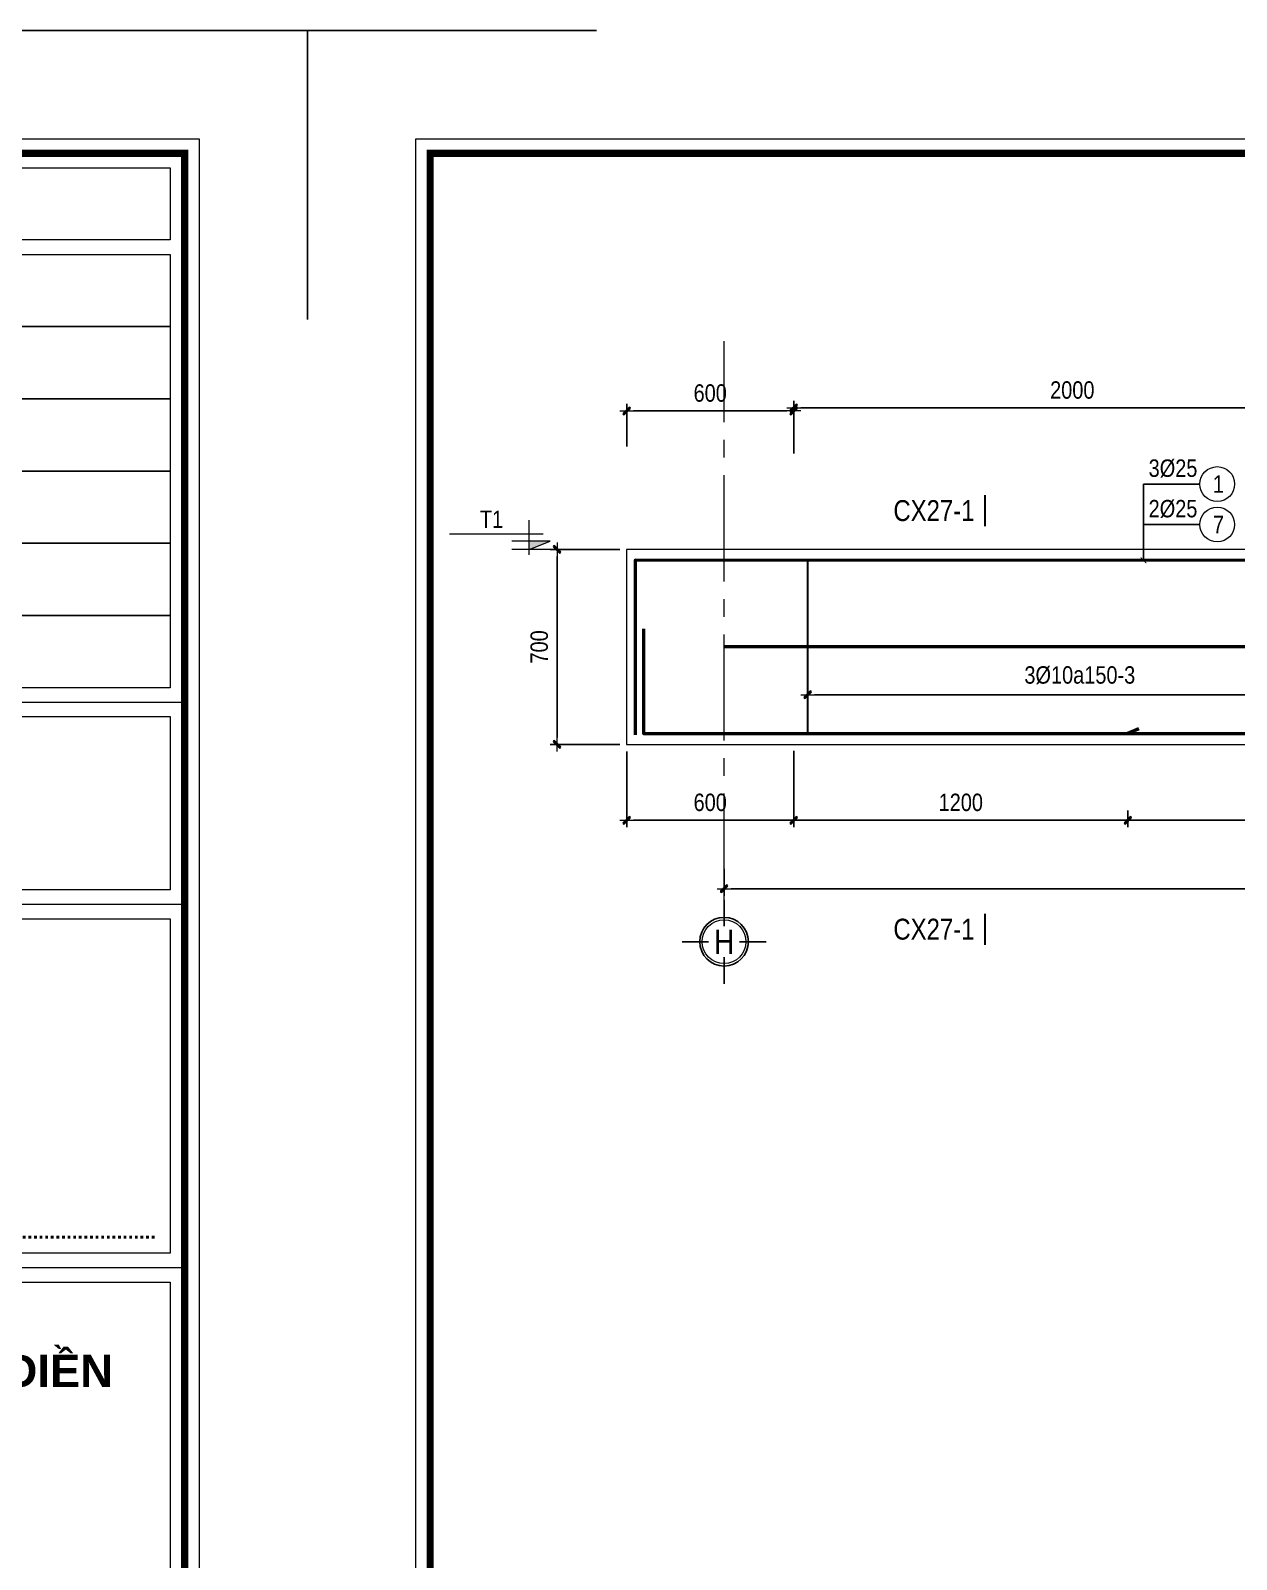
# Model space of a CAD drawing. Header units: millimetres. Extents: x 397144 to 8960116, y 345581 to 674207.
# Drawn here: x 4974462 to 4978793, y 612007 to 617496 of the extents above; entities that cross this region are included whole.
import ezdxf
from ezdxf.enums import TextEntityAlignment as Align

# ---------------------------------------------------------------- set-up
doc = ezdxf.new("R2010")
doc.units = ezdxf.units.MM
doc.header["$PDSIZE"] = -10
doc.linetypes.add('CENTER2', pattern=[28.575, 19.05, -3.175, 3.175, -3.175])
doc.linetypes.add('HIDDEN', pattern=[0.375, 0.25, -0.125])
doc.layers.get('0').update_dxf_attribs({"linetype": 'CONTINUOUS'})
doc.layers.get('Defpoints').update_dxf_attribs({"color": 12, "linetype": 'CONTINUOUS'})
for name, color, linetype, lineweight in [('2', 2, 'CONTINUOUS', 20), ('CDAI', 8, 'CONTINUOUS', 30), ('CTHEP', 2, 'CONTINUOUS', 50), ('DBAO', 3, 'CONTINUOUS', 20), ('DGIONG', 4, 'CONTINUOUS', 13), ('KTH', 150, 'CONTINUOUS', 5), ('Net khuat', 8, 'HIDDEN', 13), ('STICK', 1, 'CONTINUOUS', 9), ('TEXT', 7, 'CONTINUOUS', 15)]:
    doc.layers.add(name, color=color, linetype=linetype, lineweight=lineweight)
doc.layers.add('8', color=8, linetype='CONTINUOUS')
doc.layers.add('HATCH', color=7, linetype='CONTINUOUS', lineweight=5, true_color=0x2491ff)
doc.styles.add('CHG_XX_Khung ten$0$A1 BORDER$0$Title Block DD$0$Arial - Bold', font='arialbd.ttf', dxfattribs={"height": 2.5})
doc.styles.add('HELVECONDENSE', font='VHELVCN_0.TTF')
doc.styles.add('Star-HelCon', font='VHELVCN_0.TTF')
doc.styles.add('TTP-HelCon', font='VHELVCN_0.TTF')
doc.styles.add('VNI-HELVE-CONDENSE', font='VHELVCN_0.TTF')
doc.dimstyles.new('kc-25', dxfattribs={"dimtxt": 62.5, "dimasz": 20, "dimexe": 20, "dimexo": 50, "dimgap": 25, "dimtad": 3, "dimdec": 0, "dimzin": 0, "dimdsep": 46, "dimtxsty": 'VNI-HELVE-CONDENSE', "dimblk": 'DIM', "dimcen": 2.5, "dimclrd": 256, "dimclre": 154, "dimclrt": 7, "dimaunit": 1, "dimadec": 0, "dimazin": 0, "dimtfac": 1, "dimtdec": 0, "dimtix": 1, "dimtmove": 0, "dimatfit": 3, "dimldrblk": 'DOT', "dimfxl": 1, "dimtolj": 1, "dimtzin": 0, "dimarcsym": 0})
doc.dimstyles.new('TTP-25', dxfattribs={"dimscale": 25, "dimtxt": 2.5, "dimasz": 1, "dimexe": 1, "dimexo": 1, "dimgap": 0.09, "dimtad": 0, "dimdec": 4, "dimrnd": 5, "dimzin": 9, "dimdsep": 46, "dimtxsty": 'TTP-HelCon', "dimblk": 'Stick1', "dimcen": 0.09, "dimdle": 1.5, "dimclrd": 256, "dimclre": 256, "dimclrt": 7, "dimadec": 0, "dimazin": 0, "dimtfac": 1, "dimtdec": 4, "dimtmove": 0, "dimatfit": 3, "dimldrblk": '_ArchTick1', "dimfxl": 1, "dimtvp": 1, "dimtolj": 1, "dimtzin": 0, "dimarcsym": 0})

# ---------------------------------------------------------------- blocks, each defined once
blk = doc.blocks.new('CHG_XX_Khung ten')
for p, q in [((687, 501), (824, 501)), ((687, 473), (824, 473)), ((687, 422.69), (824, 422.69))]:
    blk.add_line(p, q)
blk.add_lwpolyline([(15, 579), (826, 579), (826, 15), (15, 15)], close=True)
at = {"color": 4, "linetype": 'Continuous', "const_width": 1}
blk.add_lwpolyline([(17, 577), (824, 577), (824, 17), (17, 17)], close=True, dxfattribs=at)
at = {"linetype": 'Continuous'}
for points in [[(822, 565), (689, 565), (689, 575), (822, 575)], [(822, 553), (689, 553), (689, 563), (822, 563)], [(822, 543), (689, 543), (689, 553), (822, 553)], [(822, 533), (689, 533), (689, 543), (822, 543)], [(822, 523), (689, 523), (689, 533), (822, 533)], [(822, 513), (689, 513), (689, 523), (822, 523)], [(822, 503), (689, 503), (689, 513), (822, 513)], [(689, 499), (822, 499), (822, 475), (689, 475)], [(689, 471), (822, 471), (822, 424.69), (689, 424.69)]]:
    blk.add_lwpolyline(points, close=True, dxfattribs=at)
at = {"layer": 'Defpoints', "color": 1, "ltscale": 2}
for points in [[(40.06, 594), (0, 594), (0, 554)], [(800.94, 594), (841, 594), (841, 554)]]:
    blk.add_lwpolyline(points, dxfattribs=at)
at = {"style": 'CHG_XX_Khung ten$0$A1 BORDER$0$Title Block DD$0$Arial - Bold'}
blk.add_text('.....................................................', height=2, dxfattribs=at).set_placement((820, 427.69), align=Align.MIDDLE_RIGHT)
at = {"ltscale": 10, "insert": (755.91, 410.64), "char_height": 4.5, "width": 121.2929, "attachment_point": 2, "style": 'CHG_XX_Khung ten$0$A1 BORDER$0$Title Block DD$0$Arial - Bold', "bg_fill": 2}
blk.add_mtext('CÔNG TY CỔ PHẦN THIÊN PHÚC ĐIỀN', dxfattribs=at)
at = {"linetype": 'Continuous'}
blk.add_lwpolyline([(689, 420.69), (822, 420.69), (822, 370.62), (689, 370.62)], close=True, dxfattribs=at)
blk = doc.blocks.new('Stick1')
at = {"layer": 'STICK'}
h = blk.add_hatch(color=256, dxfattribs=at)
edge = h.paths.add_edge_path()
edge.add_line((0.3, 0.5), (-0.5, -0.3))
edge.add_arc((-0.4, -0.4), 0.141, 135, 315)
edge.add_line((-0.3, -0.5), (0.5, 0.3))
edge.add_arc((0.4, 0.4), 0.141, 315, 495)
blk.add_line((1, 0), (-1, 0), dxfattribs=at)
blk.add_lwpolyline([(0.3, 0.5), (-0.5, -0.3, 1), (-0.3, -0.5), (0.5, 0.3, 1), (0.3, 0.5, 1)], format="xyb", dxfattribs=at)
blk = doc.blocks.new('*D1476')
at = {"layer": 'Defpoints', "color": 0, "transparency": 16777216}
for p in [(4976602.5, 615632.9), (4976352.5, 614932.9), (4976602.5, 614932.9)]:
    blk.add_point(p, dxfattribs=at)
at = {"layer": 'KTH', "lineweight": -2, "transparency": 16777216}
for p, q in [((4976577.5, 615632.9), (4976327.5, 615632.9)), ((4976352.5, 615607.9), (4976352.5, 614957.9)), ((4976577.5, 614932.9), (4976327.5, 614932.9))]:
    blk.add_line(p, q, dxfattribs=at)
at = {"layer": 'KTH', "lineweight": -2, "transparency": 16777216, "xscale": 25, "yscale": 25, "zscale": 25}
for p, rotation in [((4976352.5, 615632.9), 90), ((4976352.5, 614932.9), 270)]:
    blk.add_blockref('Stick1', p, dxfattribs=dict(at, rotation=rotation))
at = {"layer": 'KTH', "color": 7, "transparency": 16777216, "insert": (4976288.6, 615282.9), "char_height": 62.5, "attachment_point": 5, "rotation": 90, "style": 'TTP-HelCon'}
blk.add_mtext('\\A1;700', dxfattribs=at)
blk = doc.blocks.new('_ArchTick1')
at = {"color": 0, "const_width": 3.81}
blk.add_lwpolyline([(-12.7, -12.7), (12.7, 12.7)], dxfattribs=at)
blk = doc.blocks.new('CODE')
at = {"layer": 'DBAO'}
for p, q in [((-112.5, 55), (223.6, 55)), ((-62.5, -20), (-62.5, 105)), ((-62.5, 0), (-137.5, 30)), ((-137.5, 30), (0, 30)), ((-137.5, 0), (0, 0))]:
    blk.add_line(p, q, dxfattribs=at)
at = {"layer": 'HATCH', "color": 1}
blk.add_solid([(-62.5, 0), (-137.5, 30), (-62.5, 30)], dxfattribs=at)
blk = doc.blocks.new('*D1480')
at = {"layer": 'Defpoints', "color": 0, "transparency": 16777216}
for p in [(4979207.5, 615251.1), (4977252.5, 615168.6), (4979207.5, 615111.1)]:
    blk.add_point(p, dxfattribs=at)
at = {"layer": 'KTH', "lineweight": -2, "transparency": 16777216}
for p, q in [((4979207.5, 615226.1), (4979207.5, 615086.1)), ((4977252.5, 615143.6), (4977252.5, 615086.1)), ((4977277.5, 615111.1), (4979182.5, 615111.1))]:
    blk.add_line(p, q, dxfattribs=at)
at = {"layer": 'KTH', "lineweight": -2, "transparency": 16777216, "xscale": 25, "yscale": 25, "zscale": 25, "rotation": 180}
blk.add_blockref('Stick1', (4977252.5, 615111.1), dxfattribs=at)
at = {"layer": 'KTH', "lineweight": -2, "transparency": 16777216, "xscale": 25, "yscale": 25, "zscale": 25}
blk.add_blockref('Stick1', (4979207.5, 615111.1), dxfattribs=at)
at = {"layer": 'KTH', "color": 7, "transparency": 16777216, "insert": (4978230, 615181), "char_height": 62.5, "attachment_point": 5, "style": 'TTP-HelCon'}
blk.add_mtext('\\A1;3Þ10a150-3', dxfattribs=at)
blk = doc.blocks.new('*D1481')
at = {"layer": 'Defpoints', "color": 0, "transparency": 16777216}
for p in [(4977202.5, 616130.1), (4976602.5, 615977), (4977202.5, 615977)]:
    blk.add_point(p, dxfattribs=at)
at = {"layer": 'KTH', "lineweight": -2, "transparency": 16777216}
for p, q in [((4976602.5, 616002), (4976602.5, 616155.1)), ((4976627.5, 616130.1), (4977177.5, 616130.1)), ((4977202.5, 616002), (4977202.5, 616155.1))]:
    blk.add_line(p, q, dxfattribs=at)
at = {"layer": 'KTH', "lineweight": -2, "transparency": 16777216, "xscale": 25, "yscale": 25, "zscale": 25, "rotation": 180}
blk.add_blockref('Stick1', (4976602.5, 616130.1), dxfattribs=at)
at = {"layer": 'KTH', "lineweight": -2, "transparency": 16777216, "xscale": 25, "yscale": 25, "zscale": 25}
blk.add_blockref('Stick1', (4977202.5, 616130.1), dxfattribs=at)
at = {"layer": 'KTH', "color": 7, "transparency": 16777216, "insert": (4976902.5, 616193.9), "char_height": 62.5, "attachment_point": 5, "style": 'TTP-HelCon'}
blk.add_mtext('\\A1;600', dxfattribs=at)
blk = doc.blocks.new('dau truc')
blk.add_circle((0, 0), 180)
at = {"layer": '8'}
for p, q in [((0, 127), (0, 345)), ((-127, 0), (-345, 0)), ((345, 0), (127, 0)), ((0, -345), (0, -127))]:
    blk.add_line(p, q, dxfattribs=at)
blk.add_circle((0, 0), 200, dxfattribs=at)
at = {"layer": 'TEXT', "style": 'HELVECONDENSE'}
blk.add_attdef('A', text='', height=233, dxfattribs=at).set_placement((0, 0), align=Align.MIDDLE)
blk = doc.blocks.new('*D1484')
at = {"layer": 'Defpoints', "color": 0, "transparency": 16777216}
for p in [(4979203.5, 616141), (4977202.5, 615952), (4979203.5, 615952)]:
    blk.add_point(p, dxfattribs=at)
at = {"layer": 'KTH', "lineweight": -2, "transparency": 16777216}
for p, q in [((4977202.5, 615977), (4977202.5, 616166)), ((4977227.5, 616141), (4979178.5, 616141)), ((4979203.5, 615977), (4979203.5, 616166))]:
    blk.add_line(p, q, dxfattribs=at)
at = {"layer": 'KTH', "lineweight": -2, "transparency": 16777216, "xscale": 25, "yscale": 25, "zscale": 25, "rotation": 180}
blk.add_blockref('Stick1', (4977202.5, 616141), dxfattribs=at)
at = {"layer": 'KTH', "lineweight": -2, "transparency": 16777216, "xscale": 25, "yscale": 25, "zscale": 25}
blk.add_blockref('Stick1', (4979203.5, 616141), dxfattribs=at)
at = {"layer": 'KTH', "color": 7, "transparency": 16777216, "insert": (4978203, 616204.8), "char_height": 62.5, "attachment_point": 5, "style": 'TTP-HelCon'}
blk.add_mtext('\\A1;2000', dxfattribs=at)
blk = doc.blocks.new('*D1499')
at = {"layer": 'Defpoints', "color": 0, "transparency": 16777216}
for p in [(4986452.5, 614612.6), (4976952.5, 614511.5), (4986452.5, 614414.6)]:
    blk.add_point(p, dxfattribs=at)
at = {"layer": 'KTH', "lineweight": -2, "transparency": 16777216}
for p, q in [((4986452.5, 614587.6), (4986452.5, 614389.6)), ((4976952.5, 614486.5), (4976952.5, 614389.6)), ((4976977.5, 614414.6), (4986427.5, 614414.6))]:
    blk.add_line(p, q, dxfattribs=at)
at = {"layer": 'KTH', "lineweight": -2, "transparency": 16777216, "xscale": 25, "yscale": 25, "zscale": 25, "rotation": 180}
blk.add_blockref('Stick1', (4976952.5, 614414.6), dxfattribs=at)
at = {"layer": 'KTH', "lineweight": -2, "transparency": 16777216, "xscale": 25, "yscale": 25, "zscale": 25}
blk.add_blockref('Stick1', (4986452.5, 614414.6), dxfattribs=at)
at = {"layer": 'KTH', "color": 7, "transparency": 16777216, "insert": (4981702.5, 614478.5), "char_height": 62.5, "attachment_point": 5, "style": 'TTP-HelCon'}
blk.add_mtext('\\A1;9500', dxfattribs=at)
blk = doc.blocks.new('*D1493')
at = {"layer": 'Defpoints', "color": 0, "transparency": 16777216}
for p in [(4977202.5, 614934.7), (4978402.5, 614720.5), (4978402.5, 614660.5)]:
    blk.add_point(p, dxfattribs=at)
at = {"layer": 'KTH', "lineweight": -2, "transparency": 16777216}
for p, q in [((4977202.5, 614909.7), (4977202.5, 614635.5)), ((4978402.5, 614695.5), (4978402.5, 614635.5)), ((4977227.5, 614660.5), (4978377.5, 614660.5))]:
    blk.add_line(p, q, dxfattribs=at)
at = {"layer": 'KTH', "lineweight": -2, "transparency": 16777216, "xscale": 25, "yscale": 25, "zscale": 25, "rotation": 180}
blk.add_blockref('Stick1', (4977202.5, 614660.5), dxfattribs=at)
at = {"layer": 'KTH', "lineweight": -2, "transparency": 16777216, "xscale": 25, "yscale": 25, "zscale": 25}
blk.add_blockref('Stick1', (4978402.5, 614660.5), dxfattribs=at)
at = {"layer": 'KTH', "color": 7, "transparency": 16777216, "insert": (4977802.5, 614724.4), "char_height": 62.5, "attachment_point": 5, "style": 'TTP-HelCon'}
blk.add_mtext('\\A1;1200', dxfattribs=at)
blk = doc.blocks.new('*D1495')
at = {"layer": 'Defpoints', "color": 0, "transparency": 16777216}
for p in [(4978402.5, 614720.5), (4984152.5, 614695.5), (4984152.5, 614660.5)]:
    blk.add_point(p, dxfattribs=at)
at = {"layer": 'KTH', "lineweight": -2, "transparency": 16777216}
for p, q in [((4978402.5, 614695.5), (4978402.5, 614635.5)), ((4978427.5, 614660.5), (4984127.5, 614660.5)), ((4984152.5, 614670.5), (4984152.5, 614635.5))]:
    blk.add_line(p, q, dxfattribs=at)
at = {"layer": 'KTH', "lineweight": -2, "transparency": 16777216, "xscale": 25, "yscale": 25, "zscale": 25, "rotation": 180}
blk.add_blockref('Stick1', (4978402.5, 614660.5), dxfattribs=at)
at = {"layer": 'KTH', "lineweight": -2, "transparency": 16777216, "xscale": 25, "yscale": 25, "zscale": 25}
blk.add_blockref('Stick1', (4984152.5, 614660.5), dxfattribs=at)
at = {"layer": 'KTH', "color": 7, "transparency": 16777216, "insert": (4981277.5, 614724.4), "char_height": 62.5, "attachment_point": 5, "style": 'TTP-HelCon'}
blk.add_mtext('\\A1;5750', dxfattribs=at)
blk = doc.blocks.new('DIM')
h = blk.add_hatch(color=1)
h.paths.add_polyline_path([(0.49, 0.29, 1), (0.29, 0.49), (-0.19, 0), (0.19, 0)])
h.paths.add_polyline_path([(0.19, 0), (-0.19, 0), (-0.49, -0.29, 1), (-0.29, -0.49)])
at = {"color": 9}
for p, q in [((-0.19, 0), (-1.5, 0)), ((0.19, 0), (1.5, 0))]:
    blk.add_line(p, q, dxfattribs=at)
at = {"color": 1}
for p, q in [((-0.49, -0.29), (0.29, 0.49)), ((-0.29, -0.49), (0.49, 0.29)), ((-0.19, 0), (0.19, 0))]:
    blk.add_line(p, q, dxfattribs=at)
blk.add_arc((-0.39, -0.39), 0.138, 135, 315, dxfattribs=at)
blk = doc.blocks.new('MC')
at = {"layer": 'CTHEP', "const_width": 10}
blk.add_lwpolyline([(0, 150), (0, 0)], dxfattribs=at)
at = {"layer": 'TEXT', "style": 'TTP-HelCon'}
blk.add_attdef('A', text='', height=100, dxfattribs=at).set_placement((-50, 25.5), align=Align.RIGHT)
blk = doc.blocks.new('*D1584')
at = {"layer": 'Defpoints', "color": 0, "transparency": 16777216}
for p in [(4976602.5, 614932.6), (4977202.5, 614934.7), (4976602.5, 614660.5)]:
    blk.add_point(p, dxfattribs=at)
at = {"layer": 'KTH', "lineweight": -2, "transparency": 16777216}
for p, q in [((4976602.5, 614907.6), (4976602.5, 614635.5)), ((4977202.5, 614909.7), (4977202.5, 614635.5)), ((4977177.5, 614660.5), (4976627.5, 614660.5))]:
    blk.add_line(p, q, dxfattribs=at)
at = {"layer": 'KTH', "lineweight": -2, "transparency": 16777216, "xscale": 25, "yscale": 25, "zscale": 25, "rotation": 180}
blk.add_blockref('Stick1', (4976602.5, 614660.5), dxfattribs=at)
at = {"layer": 'KTH', "lineweight": -2, "transparency": 16777216, "xscale": 25, "yscale": 25, "zscale": 25}
blk.add_blockref('Stick1', (4977202.5, 614660.5), dxfattribs=at)
at = {"layer": 'KTH', "color": 7, "transparency": 16777216, "insert": (4976902.5, 614724.4), "char_height": 62.5, "attachment_point": 5, "style": 'TTP-HelCon'}
blk.add_mtext('\\A1;600', dxfattribs=at)

msp = doc.modelspace()

# ---------------------------------------------------------------- block references
at = {"layer": 'KTH', "ltscale": 0.8, "xscale": 25.92478421702978, "yscale": 25.92478421702978, "zscale": 25.92478421702978}
msp.add_blockref('CHG_XX_Khung ten', (4953653.34321, 602096.26671), dxfattribs=at)

# ---------------------------------------------------------------- next in the draw order: block references
msp.add_blockref('CHG_XX_Khung ten', (4975456.08674, 602096.26671), dxfattribs=at)

# ---------------------------------------------------------------- next in the draw order: linework, layer by layer
at = {"layer": 'CDAI', "ltscale": 52.5}
msp.add_line((4977252.45271, 615597.6969), (4977252.45271, 614971.68076), dxfattribs=at)
at = {"layer": 'CTHEP'}
for p, q in [((4976952.4553, 615284.66038), (4992837.87371, 615284.6407)), ((4978402.4567, 614973.74032), (4978441.95569, 614989.43219))]:
    msp.add_line(p, q, dxfattribs=at)
for points in [[(4993021.2385, 614965.44119), (4993021.2385, 615593.6284), (4976632.45531, 615593.69314), (4976632.45531, 614967.43066)], [(4976662.8241, 614971.70399), (4992987.16308, 614971.62861), (4992987.16308, 615494.50413)], [(4976662.8241, 615348.09406), (4976662.8241, 614971.70399), (4976662.8241, 614971.70399), (4976662.8241, 614971.70399)]]:
    msp.add_lwpolyline(points, dxfattribs=at)
at = {"layer": 'DBAO'}
msp.add_lwpolyline([(4985352.4553, 614932.59415), (4993051.2385, 614932.58601), (4993051.2385, 615632.58271), (4976602.45531, 615632.60555), (4976602.45531, 614932.60443), (4985352.4553, 614932.59415)], dxfattribs=at)
at = {"layer": 'DGIONG'}
for centre in [(4978723.65346, 615867.50512), (4978723.65346, 615722.20612)]:
    msp.add_circle(centre, 62.5, dxfattribs=at)
at = {"layer": 'Net khuat', "linetype": 'CENTER2', "ltscale": 20}
msp.add_line((4976952.4553, 614375.20695), (4976952.4553, 616380.54959), dxfattribs=at)

# ---------------------------------------------------------------- next in the draw order: block references
at = {"xscale": 0.75, "yscale": 0.75, "zscale": 0.75}
for p in [(4977889.1898, 615715.58058), (4977889.1898, 614212.88197)]:
    msp.add_blockref('MC', p, dxfattribs=at).add_auto_attribs({'A': 'CX27-1'})
at = {"layer": '2', "ltscale": 300}
ref = msp.add_blockref('dau truc', (4976952.4553, 614224.34241), dxfattribs=dict(at, xscale=0.4367131292819977, yscale=0.4367131292819977, zscale=0.4367131292819977))
ref.add_attrib('A', 'H', dxfattribs={"layer": 'TEXT', "height": 87.5, "style": 'HELVECONDENSE'}).set_placement((4976952.4553, 614224.34241), align=Align.MIDDLE)
at = {"layer": 'KTH', "linetype": 'Continuous', "xscale": -1}
msp.add_blockref('CODE', (4976189.95531, 615632.86388), dxfattribs=at)

# ---------------------------------------------------------------- next in the draw order: texts
at = {"layer": 'TEXT', "style": 'TTP-HelCon'}
for s, p in [('3Þ25', (4978477.14341, 615893.35806)), ('2Þ25', (4978477.14341, 615748.05906))]:
    msp.add_text(s, height=62.5, dxfattribs=at).set_placement(p)
at = {"layer": 'TEXT', "style": 'Star-HelCon'}
for s, p in [('1', (4978727.82013, 615867.50512)), ('7', (4978727.82013, 615722.20612))]:
    msp.add_text(s, height=62.5, dxfattribs=at).set_placement(p, align=Align.MIDDLE)
at = {"layer": 'TEXT', "style": 'TTP-HelCon'}
msp.add_text('T1', height=62.5, dxfattribs=at).set_placement((4976158.82807, 615709.85887), align=Align.RIGHT)

# ---------------------------------------------------------------- next in the draw order: dimensions: what is measured, and where the dimension line sits
at = {"layer": 'KTH'}
for base, p1, p2, angle, picture, middle in [((4977202.45271, 616130.09507), (4976602.45531, 615976.99834), (4977202.45271, 615976.99834), 180, '*D1481', (4976902.45401, 616193.9284)), ((4979203.45271, 616141.00218), (4977202.45271, 615951.99834), (4979203.45271, 615951.99834), 180, '*D1484', (4978202.95271, 616204.83551)), ((4976352.45531, 614932.86388), (4976602.45531, 615632.86388), (4976602.45531, 614932.86388), 270, '*D1476', (4976288.62197, 615282.86388)), ((4986452.4553, 614414.64367), (4976952.4553, 614511.49485), (4986452.4553, 614612.62668), 180, '*D1499', (4981702.4553, 614478.477))]:
    dim = msp.add_linear_dim(base=base, p1=p1, p2=p2, angle=angle, dimstyle='TTP-25', override={"dimtmove": 1}, dxfattribs=at)
    dim.commit()
    dim.dimension.update_dxf_attribs({"geometry": picture, "text_midpoint": middle})
dim = msp.add_linear_dim(base=(4979207.45271, 615111.12454), p1=(4977252.45271, 615168.59789), p2=(4979207.45271, 615251.13772), text='3Þ10a150-3', dimstyle='TTP-25', override={"dimtmove": 1}, dxfattribs=at)
dim.commit()
dim.dimension.update_dxf_attribs({"geometry": '*D1480', "text_midpoint": (4978229.95271, 615181.04121)})
for base, p1, p2, picture, middle in [((4976602.45531, 614660.53183), (4977202.4567, 614934.7177), (4976602.45531, 614932.60443), '*D1584', (4976902.456, 614724.36516)), ((4978402.4567, 614660.53183), (4977202.4567, 614934.7177), (4978402.4567, 614720.48301), '*D1493', (4977802.4567, 614724.36516)), ((4984152.4553, 614660.53183), (4978402.4567, 614720.48301), (4984152.4553, 614695.48301), '*D1495', (4981277.456, 614724.36516))]:
    dim = msp.add_linear_dim(base=base, p1=p1, p2=p2, dimstyle='TTP-25', override={"dimtmove": 1}, dxfattribs=at)
    dim.commit()
    dim.dimension.update_dxf_attribs({"geometry": picture, "text_midpoint": middle})

# ---------------------------------------------------------------- next in the draw order: leaders
at = {"layer": 'DGIONG'}
for points in [[(4978458.63164, 615593.69701), (4978458.63138, 615867.50512), (4978661.15346, 615867.50512)], [(4978458.63164, 615593.68593), (4978458.63102, 615722.20612), (4978661.15311, 615722.20612)]]:
    msp.add_leader(points, dimstyle='kc-25', override={"dimtad": 0, "dimldrblk": 'ArchTick', "dimfxl": 100, "dimarcsym": 1}, dxfattribs=at)

doc.saveas('drawing.dxf')
